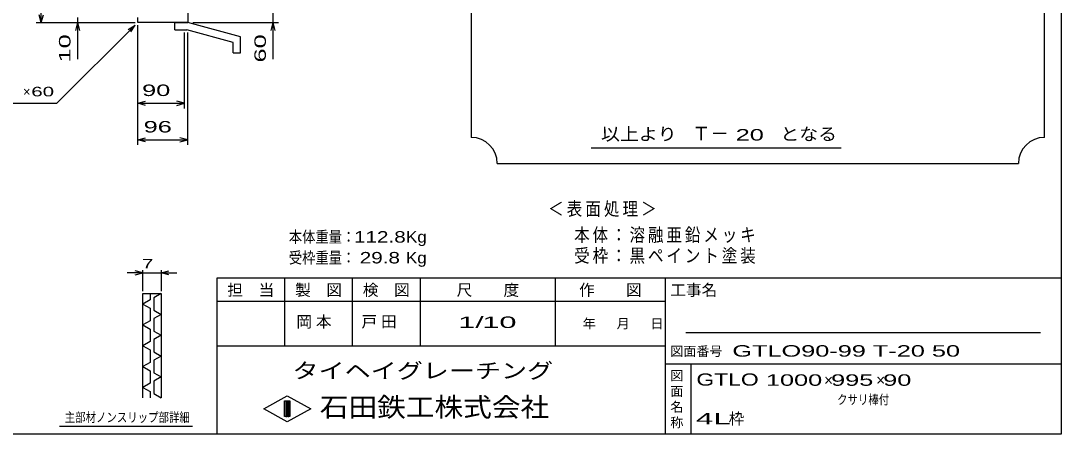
# Model space of a CAD drawing. Units: millimetres, scale not verified. Extents: x -1820 to 1731, y -1282 to 1054.
# Drawn here: x -265 to 1731, y -1146 to -352 of the extents above; entities that cross this region are included whole.
import ezdxf
from ezdxf.enums import TextEntityAlignment as Align

# ---------------------------------------------------------------- set-up
doc = ezdxf.new("R2010")
doc.units = ezdxf.units.MM
doc.header["$LTSCALE"] = 10
for name, color, linetype, lineweight in [('0_2', 150, 'Continuous', 25), ('19', 6, 'Continuous', 25), ('22', 4, 'Continuous', 25), ('24', 2, 'Continuous', 25), ('32', 4, 'Continuous', 25)]:
    doc.layers.add(name, color=color, linetype=linetype, lineweight=lineweight)
doc.styles.add('ベクトル', font='')
doc.styles.get('ベクトル').set_extended_font_data('ベクトル')

msp = doc.modelspace()

# ---------------------------------------------------------------- linework, layer by layer
at = {"layer": '0_2'}
for p, q in [((1731, 1053.5), (1731, -1146.5)), ((1731, -846.5), (111, -846.5)), ((111, -846.5), (111, -1146.5)), ((241, -846.5), (241, -976.5)), ((371, -976.5), (371, -846.5)), ((501, -846.5), (501, -976.5)), ((761, -976.5), (761, -846.5)), ((971, -846.5), (971, -1146.5)), ((971, -891.5), (111, -891.5)), ((1691, -951.5), (1011, -951.5)), ((111, -976.5), (971, -976.5)), ((971, -1011.5), (1731, -1011.5)), ((1021, -1146.5), (1021, -1011.5)), ((201, -1097.5), (246, -1072.5)), ((246, -1072.5), (291, -1097.5)), ((246, -1122.5), (201, -1097.5)), ((241, -1082.5), (251, -1082.5)), ((241, -1112.5), (241, -1082.5)), ((241, -1082.5), (243, -1082.5)), ((243, -1082.5), (243, -1112.5)), ((245, -1112.5), (245, -1082.5)), ((245, -1082.5), (247, -1082.5)), ((291, -1097.5), (246, -1122.5)), ((247, -1082.5), (247, -1112.5)), ((249, -1112.5), (249, -1082.5)), ((249, -1082.5), (251, -1082.5)), ((251, -1082.5), (251, -1112.5)), ((251, -1082.5), (251, -1112.5)), ((251, -1112.5), (241, -1112.5)), ((243, -1112.5), (245, -1112.5)), ((247, -1112.5), (249, -1112.5)), ((1731, -1146.5), (-1729, -1146.5))]:
    msp.add_line(p, q, dxfattribs=at)
at = {"layer": '19'}
for p, q in [((55, 663), (55, -355)), ((-41, -356), (-41, -346)), ((54, -356), (-41, -356)), ((30, -356), (55, -356)), ((30, -370), (30, -356)), ((55, -355), (54, -356)), ((156, -383), (55, -356)), ((30, -370), (53, -370)), ((142, -394), (53, -370)), ((142, -414), (142, -394)), ((156, -414), (156, -383)), ((142, -414), (156, -414))]:
    msp.add_line(p, q, dxfattribs=at)
at = {"layer": '22'}
for p, q in [((-226, -356), (-226, 664)), ((219, -356), (219, -296)), ((-236, -356), (-46, -356)), ((-226, -356), (-230, -341)), ((-226, -356), (-222, -341)), ((-166, -356), (-46, -356)), ((-160, -371), (-156, -356)), ((-156, -356), (-156, -346)), ((-152, -371), (-156, -356)), ((-156, -426), (-156, -356)), ((65, -356), (229, -356)), ((215, -371), (219, -356)), ((223, -371), (219, -356)), ((219, -426), (219, -356)), ((-196, -511), (-46, -361)), ((-59, -369), (-46, -361)), ((-54, -374), (-46, -361)), ((-41, -521), (-41, -361)), ((-41, -591), (-41, -361)), ((49, -521), (49, -375)), ((55, -591), (55, -375)), ((-396, -511), (-196, -511)), ((-41, -511), (-26, -507)), ((-26, -515), (-41, -511)), ((-41, -511), (49, -511)), ((49, -511), (34, -507)), ((34, -515), (49, -511)), ((-41, -581), (-26, -577)), ((55, -581), (40, -577)), ((-26, -585), (-41, -581)), ((-41, -581), (55, -581)), ((40, -585), (55, -581))]:
    msp.add_line(p, q, dxfattribs=at)
at = {"layer": '24', "color": 4}
for p, q in [((599, 973.5), (599, -576.5)), ((1699, -576.5), (1699, 973.5)), ((829, -596.5), (1309, -596.5)), ((649, -626.5), (1649, -626.5))]:
    msp.add_line(p, q, dxfattribs=at)
for centre, start, end in [((599, -626.5), 0, 90), ((1699, -626.5), 90, 180)]:
    msp.add_arc(centre, 50, start, end, dxfattribs=at)
at = {"layer": '32'}
for p, q in [((-31, -836.5), (-61, -836.5)), ((-31, -836.5), (-46, -832.5)), ((-46, -840.5), (-31, -836.5)), ((-31, -871.5), (-31, -831.5)), ((-31, -836.5), (4, -836.5)), ((4, -831.5), (4, -871.5)), ((4, -836.5), (19, -832.5)), ((19, -840.5), (4, -836.5)), ((4, -836.5), (34, -836.5)), ((-31, -876.5), (4, -876.5)), ((-31, -1076.5), (-31, -876.5)), ((-17, -876.5), (-17, -888.5)), ((4, -876.5), (-10, -884.5)), ((4, -876.5), (4, -1076.5)), ((-17, -888.5), (-31, -896.5)), ((-31, -896.5), (-17, -904.5)), ((-10, -884.5), (-10, -908.5)), ((-17, -904.5), (-17, -928.5)), ((-10, -908.5), (4, -916.5)), ((4, -916.5), (-10, -924.5)), ((-17, -928.5), (-31, -936.5)), ((-31, -936.5), (-17, -944.5)), ((-10, -924.5), (-10, -948.5)), ((-17, -944.5), (-17, -968.5)), ((-10, -948.5), (4, -956.5)), ((4, -956.5), (-10, -964.5)), ((-17, -968.5), (-31, -976.5)), ((-31, -976.5), (-17, -984.5)), ((-10, -964.5), (-10, -988.5)), ((-17, -984.5), (-17, -1008.5)), ((-10, -988.5), (4, -996.5)), ((4, -996.5), (-10, -1004.5)), ((-17, -1008.5), (-31, -1016.5)), ((-31, -1016.5), (-17, -1024.5)), ((-10, -1004.5), (-10, -1028.5)), ((-17, -1024.5), (-17, -1048.5)), ((-10, -1028.5), (4, -1036.5)), ((4, -1036.5), (-10, -1044.5)), ((-17, -1048.5), (-31, -1056.5)), ((-31, -1056.5), (-17, -1064.5)), ((-10, -1044.5), (-10, -1068.5)), ((-17, -1064.5), (-17, -1076.5)), ((-10, -1068.5), (4, -1076.5)), ((64, -1131.5), (-191, -1131.5))]:
    msp.add_line(p, q, dxfattribs=at)

# ---------------------------------------------------------------- texts
at = {"layer": '0_2', "style": 'ベクトル'}
for s, height, p in [('担\u3000当', 21.99, (131, -869.5)), ('製\u3000図', 21.99, (261, -869.5)), ('検\u3000図', 21.99, (391, -869.5)), ('尺\u3000\u3000度', 21.99, (571, -869.5)), ('作\u3000\u3000図', 21.99, (806, -869.5)), ('工事名', 21.99, (981, -869.5)), ('年', 18.33, (813, -934)), ('月', 18.33, (878, -934)), ('日', 18.33, (943, -934)), ('図面番号', 18.33, (981, -987)), ('図', 18.33, (981, -1034)), ('面', 18.33, (981, -1064)), ('名', 18.33, (981, -1094)), ('称', 18.33, (981, -1124))]:
    msp.add_text(s, height=height, dxfattribs=at).set_placement(p, align=Align.MIDDLE_LEFT)
at = {"layer": '0_2', "color": 222, "style": 'ベクトル'}
for s, height, width, p in [('タイヘイグレーチング', 29.33, 1.25, (256, -1024.5)), ('石田鉄工株式会社', 36.66, 1.1, (308.5, -1094.5))]:
    msp.add_text(s, height=height, dxfattribs=dict(at, width=width)).set_placement(p, align=Align.MIDDLE_LEFT)
at = {"layer": '22', "color": 2, "style": 'ベクトル', "width": 1.65}
for s, p in [(' 10 ', (-181, -446)), (' 60 ', (194, -446))]:
    msp.add_text(s, height=21.99, rotation=90, dxfattribs=at).set_placement(p, align=Align.MIDDLE_LEFT)
at = {"layer": '22', "color": 2, "style": 'ベクトル'}
for s, height, width, p in [(' 60 ', 18.33, 1.6, (-256, -488.5)), (' 90 ', 21.99, 1.65, (-46, -486)), (' 96 ', 21.99, 1.65, (-43, -556)), ('本体重量：', 21.99, 0.85, (249, -767.5)), ('112.8', 21.99, 1.35, (374, -767.5)), ('Kg', 21.99, 1.1, (474, -767.5)), ('受枠重量：', 21.99, 0.85, (249, -807.5)), (' 29.8', 21.99, 1.35, (374, -807.5)), ('Kg', 21.99, 1.1, (474, -807.5)), ('1/', 21.99, 2, (574, -931.5)), (' 10 ', 21.99, 2, (604, -931.5)), ('GTLO90-99 T-20 50          ', 21.99, 1.65, (1100, -986.5)), ('GTLO', 23.46, 1.4, (1031, -1041.5)), (' 1000 ', 21.99, 1.65, (1151, -1042.5)), (' 995 ', 21.99, 1.65, (1276, -1042.5)), (' 90 ', 21.99, 1.65, (1376, -1042.5)), ('クサリ棒付', 18.33, 0.8, (1301, -1080)), ('4L', 21.99, 2.05, (1030, -1116.5))]:
    msp.add_text(s, height=height, dxfattribs=dict(at, width=width)).set_placement(p, align=Align.MIDDLE_LEFT)
for s, height, p in [('×', 18.33, (-261, -488.5)), ('×', 21.99, (1276, -1042.5)), ('×', 21.99, (1376, -1042.5)), ('枠', 21.99, (1093, -1116.5))]:
    msp.add_text(s, height=height, dxfattribs=at).set_placement(p, align=Align.MIDDLE_LEFT)
at = {"layer": '22', "color": 2, "attachment_point": 4, "style": 'ベクトル'}
for s, insert, char_height in [('\\T1.2;\\W0.85;＜表面処理＞', (746.5, -715), 25.66), ('\\T1.19;\\W0.85;本体：溶融亜鉛メッキ', (796.5, -765), 25.66), ('\\T1.19;\\W0.85;受枠：黒ペイント塗装', (796.5, -805), 25.66), ('\\T1.25;岡本\u3000', (263.5, -931.5), 21.99), ('\\T1.25;戸田\u3000', (388.5, -931.5), 21.99)]:
    msp.add_mtext(s, dxfattribs=dict(at, insert=insert, char_height=char_height))
at = {"layer": '24', "style": 'ベクトル'}
for s, height, width, p in [('以上より\u3000', 24.19, 1.1, (848, -570)), ('となる', 24.19, 1.1, (1192, -570)), (' 20 ', 21.99, 1.65, (1093, -571.5))]:
    msp.add_text(s, height=height, dxfattribs=dict(at, width=width)).set_placement(p, align=Align.MIDDLE_LEFT)
msp.add_text('Ｔ－', height=25.66, dxfattribs=at).set_placement((1023, -569), align=Align.MIDDLE_LEFT)
at = {"layer": '32', "color": 2, "style": 'ベクトル'}
for s, width, p in [(' 7 ', 1.6, (-43.5, -819)), ('主部材ノンスリップ部詳細', 0.8, (-181, -1114))]:
    msp.add_text(s, height=18.33, dxfattribs=dict(at, width=width)).set_placement(p, align=Align.MIDDLE_LEFT)

doc.saveas('drawing.dxf')
